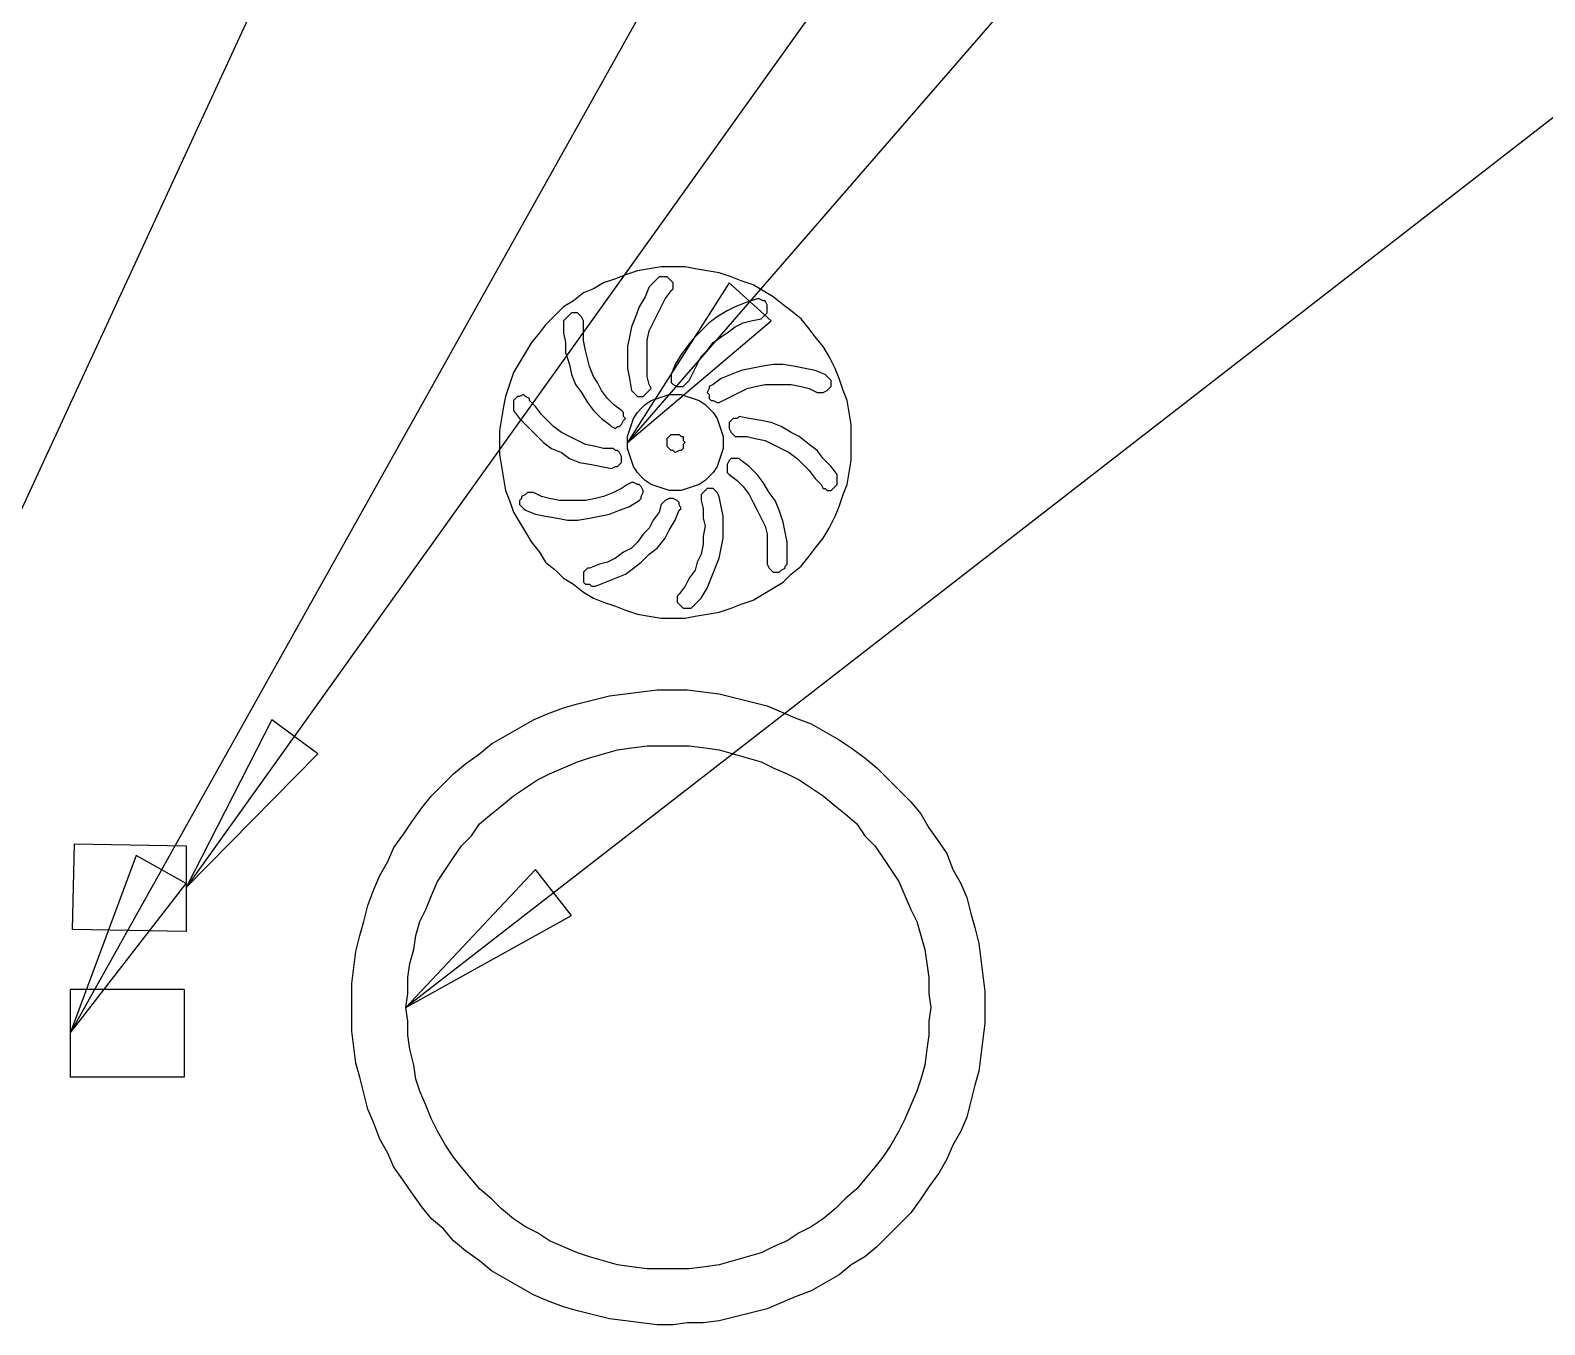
# Model space of a CAD drawing. Extents: x 9 to 432, y 44 to 411.
# Drawn here: x 119.86 to 141.26, y 115.71 to 134.01 of the extents above; entities that cross this region are included whole.
import ezdxf

# ---------------------------------------------------------------- set-up
doc = ezdxf.new("R2010")
doc.units = 0
doc.layers.get('0').update_dxf_attribs({"linetype": 'CONTINUOUS'})

msp = doc.modelspace()

# ---------------------------------------------------------------- linework, layer by layer
at = {"color": 7}
for p, q in [((207.376889, 183.979256), (125.165556, 120.197033)), ((176.219556, 183.443033), (128.298222, 128.183922)), ((165.918444, 183.217256), (122.061111, 121.890367)), ((145.429111, 182.850367), (116.021556, 119.209256)), ((155.730222, 182.991478), (120.424222, 119.830144)), ((128.439333, 130.611033), (128.27, 130.554589)), ((128.608667, 130.639256), (128.439333, 130.611033)), ((128.778, 130.667478), (128.608667, 130.639256)), ((128.947333, 130.667478), (128.778, 130.667478)), ((129.116667, 130.667478), (128.947333, 130.667478)), ((129.257778, 130.639256), (129.116667, 130.667478)), ((129.427111, 130.611033), (129.257778, 130.639256)), ((129.596444, 130.582811), (129.427111, 130.611033)), ((129.765778, 130.526367), (129.596444, 130.582811)), ((127.818444, 130.357033), (127.677333, 130.300589)), ((127.959556, 130.4417), (127.818444, 130.357033)), ((128.128889, 130.498144), (127.959556, 130.4417)), ((128.27, 130.554589), (128.128889, 130.498144)), ((129.737556, 130.4417), (128.298222, 128.183922)), ((128.608667, 130.385256), (128.552222, 130.244144)), ((128.721556, 130.498144), (128.608667, 130.385256)), ((128.749778, 130.526367), (128.721556, 130.498144)), ((128.778, 130.526367), (128.749778, 130.526367)), ((128.834444, 130.526367), (128.778, 130.526367)), ((128.862667, 130.526367), (128.834444, 130.526367)), ((128.890889, 130.498144), (128.862667, 130.526367)), ((128.919111, 130.469922), (128.890889, 130.498144)), ((128.947333, 130.4417), (128.919111, 130.469922)), ((128.919111, 130.328811), (128.947333, 130.357033)), ((128.947333, 130.385256), (128.947333, 130.4417)), ((128.947333, 130.357033), (128.947333, 130.385256)), ((130.330222, 129.905478), (129.737556, 130.4417)), ((130.330222, 129.905478), (129.737556, 130.4417)), ((129.906889, 130.469922), (129.765778, 130.526367)), ((130.076222, 130.413478), (129.906889, 130.469922)), ((130.217333, 130.328811), (130.076222, 130.413478)), ((127.536222, 130.1877), (127.395111, 130.103033)), ((127.677333, 130.300589), (127.536222, 130.1877)), ((128.552222, 130.244144), (128.467556, 130.103033)), ((128.778, 130.103033), (128.834444, 130.215922)), ((128.834444, 130.215922), (128.919111, 130.328811)), ((129.963333, 130.159478), (129.822222, 130.103033)), ((130.132667, 130.215922), (129.963333, 130.159478)), ((130.160889, 130.215922), (130.132667, 130.215922)), ((130.217333, 130.1877), (130.160889, 130.215922)), ((130.358444, 130.244144), (130.217333, 130.328811)), ((130.245556, 130.1877), (130.217333, 130.1877)), ((130.273778, 130.131256), (130.245556, 130.1877)), ((130.499556, 130.131256), (130.358444, 130.244144)), ((127.282222, 129.990144), (127.141111, 129.849033)), ((127.395111, 130.103033), (127.282222, 129.990144)), ((127.423333, 129.9337), (127.395111, 129.905478)), ((127.451556, 129.961922), (127.423333, 129.9337)), ((127.479778, 129.990144), (127.451556, 129.961922)), ((127.508, 130.018367), (127.479778, 129.990144)), ((127.564444, 130.018367), (127.508, 130.018367)), ((127.592667, 130.018367), (127.564444, 130.018367)), ((127.620889, 129.990144), (127.592667, 130.018367)), ((127.649111, 129.961922), (127.620889, 129.990144)), ((127.677333, 129.905478), (127.649111, 129.961922)), ((128.411111, 129.961922), (128.354667, 129.820811)), ((128.467556, 130.103033), (128.411111, 129.961922)), ((128.665111, 129.877256), (128.721556, 129.990144)), ((128.721556, 129.990144), (128.778, 130.103033)), ((129.568222, 129.961922), (129.455333, 129.877256)), ((129.709333, 130.046589), (129.568222, 129.961922)), ((129.822222, 130.103033), (129.709333, 130.046589)), ((130.048, 129.905478), (130.189111, 129.9337)), ((130.189111, 129.9337), (130.217333, 129.961922)), ((130.217333, 129.961922), (130.245556, 129.990144)), ((130.245556, 129.990144), (130.273778, 130.018367)), ((130.273778, 130.103033), (130.273778, 130.131256)), ((130.273778, 130.074811), (130.273778, 130.103033)), ((130.273778, 130.018367), (130.273778, 130.074811)), ((130.612444, 130.046589), (130.499556, 130.131256)), ((130.753556, 129.9337), (130.612444, 130.046589)), ((130.866444, 129.792589), (130.753556, 129.9337)), ((127.056444, 129.736144), (126.943556, 129.595033)), ((127.141111, 129.849033), (127.056444, 129.736144)), ((127.395111, 129.905478), (127.395111, 129.736144)), ((127.395111, 129.736144), (127.423333, 129.595033)), ((127.677333, 129.877256), (127.677333, 129.905478)), ((127.677333, 129.736144), (127.677333, 129.877256)), ((127.677333, 129.623256), (127.677333, 129.736144)), ((128.298222, 128.183922), (130.330222, 129.905478)), ((128.298222, 128.183922), (130.330222, 129.905478)), ((128.354667, 129.820811), (128.326444, 129.6797)), ((128.580444, 129.623256), (128.608667, 129.764367)), ((128.608667, 129.764367), (128.665111, 129.877256)), ((129.342444, 129.764367), (129.229556, 129.651478)), ((129.455333, 129.877256), (129.342444, 129.764367)), ((129.624667, 129.6797), (129.709333, 129.736144)), ((129.709333, 129.736144), (129.822222, 129.820811)), ((129.822222, 129.820811), (129.935111, 129.877256)), ((129.935111, 129.877256), (130.048, 129.905478)), ((130.951111, 129.6797), (130.866444, 129.792589)), ((126.943556, 129.595033), (126.858889, 129.453922)), ((127.423333, 129.595033), (127.423333, 129.453922)), ((127.705556, 129.482144), (127.677333, 129.623256)), ((128.326444, 129.6797), (128.298222, 129.538589)), ((128.298222, 129.538589), (128.298222, 129.369256)), ((128.580444, 129.510367), (128.580444, 129.623256)), ((128.580444, 129.369256), (128.580444, 129.510367)), ((129.144889, 129.538589), (129.060222, 129.4257)), ((129.229556, 129.651478), (129.144889, 129.538589)), ((129.427111, 129.482144), (129.511778, 129.595033)), ((129.511778, 129.595033), (129.624667, 129.6797)), ((131.064, 129.538589), (130.951111, 129.6797)), ((131.148667, 129.397478), (131.064, 129.538589)), ((126.774222, 129.312811), (126.689556, 129.1717)), ((126.858889, 129.453922), (126.774222, 129.312811)), ((127.423333, 129.453922), (127.479778, 129.284589)), ((127.479778, 129.284589), (127.508, 129.143478)), ((127.733778, 129.369256), (127.705556, 129.482144)), ((127.762, 129.256367), (127.733778, 129.369256)), ((128.298222, 129.369256), (128.298222, 129.228144)), ((128.580444, 129.256367), (128.580444, 129.369256)), ((128.975556, 129.284589), (128.919111, 129.143478)), ((129.060222, 129.4257), (128.975556, 129.284589)), ((129.229556, 129.1717), (129.286, 129.284589)), ((129.286, 129.284589), (129.342444, 129.397478)), ((129.342444, 129.397478), (129.427111, 129.482144)), ((130.358444, 129.284589), (130.189111, 129.256367)), ((130.499556, 129.284589), (130.358444, 129.284589)), ((130.668889, 129.256367), (130.499556, 129.284589)), ((131.233333, 129.228144), (131.148667, 129.397478)), ((126.689556, 129.1717), (126.633111, 129.002367)), ((127.508, 129.143478), (127.564444, 129.002367)), ((127.818444, 129.115256), (127.762, 129.256367)), ((127.874889, 129.030589), (127.818444, 129.115256)), ((128.298222, 129.228144), (128.326444, 129.087033)), ((128.326444, 129.087033), (128.354667, 128.9177)), ((128.580444, 129.115256), (128.580444, 129.256367)), ((128.608667, 129.002367), (128.580444, 129.115256)), ((128.919111, 129.143478), (128.919111, 129.115256)), ((128.919111, 129.115256), (128.919111, 129.058811)), ((129.173111, 129.058811), (129.229556, 129.1717)), ((129.624667, 129.087033), (129.511778, 129.002367)), ((129.765778, 129.143478), (129.624667, 129.087033)), ((129.906889, 129.199922), (129.765778, 129.143478)), ((130.048, 129.228144), (129.906889, 129.199922)), ((130.189111, 129.256367), (130.048, 129.228144)), ((130.81, 129.228144), (130.668889, 129.256367)), ((130.951111, 129.199922), (130.81, 129.228144)), ((131.092222, 129.143478), (130.951111, 129.199922)), ((131.120444, 129.115256), (131.092222, 129.143478)), ((131.148667, 129.087033), (131.120444, 129.115256)), ((131.176889, 129.058811), (131.148667, 129.087033)), ((131.289778, 129.087033), (131.233333, 129.228144)), ((131.346222, 128.9177), (131.289778, 129.087033)), ((126.633111, 129.002367), (126.576667, 128.833033)), ((126.830667, 128.861256), (126.774222, 128.833033)), ((126.858889, 128.833033), (126.830667, 128.861256)), ((127.564444, 129.002367), (127.649111, 128.889478)), ((127.649111, 128.889478), (127.733778, 128.748367)), ((127.931333, 128.9177), (127.874889, 129.030589)), ((128.016, 128.804811), (127.931333, 128.9177)), ((128.354667, 128.9177), (128.382889, 128.889478)), ((128.382889, 128.889478), (128.411111, 128.861256)), ((128.411111, 128.861256), (128.439333, 128.833033)), ((128.524, 128.833033), (128.552222, 128.861256)), ((128.552222, 128.861256), (128.580444, 128.889478)), ((128.580444, 128.889478), (128.608667, 128.9177)), ((128.636889, 128.945922), (128.608667, 129.002367)), ((128.608667, 128.9177), (128.636889, 128.945922)), ((128.806222, 128.833033), (128.890889, 128.861256)), ((128.890889, 128.861256), (128.975556, 128.861256)), ((128.919111, 129.058811), (128.919111, 129.030589)), ((128.919111, 129.030589), (128.947333, 129.002367)), ((128.947333, 129.002367), (129.003778, 128.974144)), ((128.975556, 128.861256), (129.060222, 128.861256)), ((129.003778, 128.974144), (129.032, 128.974144)), ((129.032, 128.974144), (129.088444, 128.974144)), ((129.060222, 128.861256), (129.144889, 128.833033)), ((129.088444, 128.974144), (129.116667, 129.002367)), ((129.116667, 129.002367), (129.144889, 129.030589)), ((129.144889, 129.030589), (129.173111, 129.058811)), ((129.455333, 128.945922), (129.427111, 128.889478)), ((129.427111, 128.889478), (129.455333, 128.861256)), ((129.511778, 129.002367), (129.455333, 128.974144)), ((129.455333, 128.974144), (129.455333, 128.945922)), ((129.455333, 128.861256), (129.455333, 128.804811)), ((129.765778, 128.833033), (129.878667, 128.889478)), ((129.878667, 128.889478), (129.991556, 128.945922)), ((129.991556, 128.945922), (130.104444, 128.974144)), ((130.104444, 128.974144), (130.245556, 129.002367)), ((130.245556, 129.002367), (130.358444, 129.002367)), ((130.358444, 129.002367), (130.499556, 129.002367)), ((130.499556, 129.002367), (130.612444, 129.002367)), ((130.612444, 129.002367), (130.753556, 128.974144)), ((130.753556, 128.974144), (130.866444, 128.945922)), ((130.866444, 128.945922), (130.979333, 128.889478)), ((130.979333, 128.889478), (131.035778, 128.889478)), ((131.035778, 128.889478), (131.064, 128.889478)), ((131.064, 128.889478), (131.120444, 128.9177)), ((131.120444, 128.9177), (131.148667, 128.945922)), ((131.148667, 128.945922), (131.176889, 128.974144)), ((131.176889, 129.002367), (131.176889, 129.058811)), ((131.176889, 128.974144), (131.176889, 129.002367)), ((131.402667, 128.776589), (131.346222, 128.9177)), ((126.548444, 128.691922), (126.520222, 128.522589)), ((126.576667, 128.833033), (126.548444, 128.691922)), ((126.717778, 128.804811), (126.689556, 128.776589)), ((126.689556, 128.776589), (126.689556, 128.720144)), ((126.689556, 128.720144), (126.689556, 128.691922)), ((126.689556, 128.691922), (126.689556, 128.635478)), ((126.746, 128.833033), (126.717778, 128.804811)), ((126.774222, 128.833033), (126.746, 128.833033)), ((126.915333, 128.804811), (126.858889, 128.833033)), ((126.915333, 128.776589), (126.915333, 128.804811)), ((127, 128.691922), (126.915333, 128.776589)), ((127.084667, 128.579033), (127, 128.691922)), ((127.733778, 128.748367), (127.818444, 128.635478)), ((128.100667, 128.720144), (128.016, 128.804811)), ((128.213556, 128.635478), (128.100667, 128.720144)), ((128.439333, 128.833033), (128.495778, 128.833033)), ((128.439333, 128.607256), (128.495778, 128.6637)), ((128.495778, 128.833033), (128.524, 128.833033)), ((128.495778, 128.6637), (128.552222, 128.720144)), ((128.552222, 128.720144), (128.636889, 128.776589)), ((128.636889, 128.776589), (128.721556, 128.804811)), ((128.721556, 128.804811), (128.806222, 128.833033)), ((129.144889, 128.833033), (129.229556, 128.804811)), ((129.229556, 128.804811), (129.314222, 128.776589)), ((129.314222, 128.776589), (129.398889, 128.720144)), ((129.398889, 128.720144), (129.455333, 128.6637)), ((129.455333, 128.804811), (129.483556, 128.776589)), ((129.455333, 128.6637), (129.511778, 128.607256)), ((129.483556, 128.776589), (129.511778, 128.776589)), ((129.511778, 128.776589), (129.568222, 128.748367)), ((129.568222, 128.748367), (129.596444, 128.748367)), ((129.596444, 128.748367), (129.652889, 128.776589)), ((129.652889, 128.776589), (129.765778, 128.833033)), ((131.430889, 128.607256), (131.402667, 128.776589)), ((126.520222, 128.522589), (126.492, 128.353256)), ((126.689556, 128.635478), (126.774222, 128.522589)), ((126.774222, 128.522589), (126.887111, 128.4097)), ((127.169333, 128.494367), (127.084667, 128.579033)), ((127.254, 128.4097), (127.169333, 128.494367)), ((127.818444, 128.635478), (127.931333, 128.522589)), ((127.931333, 128.522589), (128.044222, 128.437922)), ((128.044222, 128.437922), (128.072444, 128.4097)), ((128.185333, 128.4097), (128.213556, 128.437922)), ((128.241778, 128.607256), (128.213556, 128.635478)), ((128.213556, 128.437922), (128.241778, 128.494367)), ((128.241778, 128.550811), (128.241778, 128.607256)), ((128.27, 128.522589), (128.241778, 128.550811)), ((128.241778, 128.494367), (128.27, 128.522589)), ((128.326444, 128.353256), (128.354667, 128.437922)), ((128.354667, 128.437922), (128.382889, 128.522589)), ((128.382889, 128.522589), (128.439333, 128.607256)), ((129.511778, 128.607256), (129.568222, 128.522589)), ((129.568222, 128.522589), (129.596444, 128.437922)), ((129.596444, 128.437922), (129.624667, 128.353256)), ((129.765778, 128.494367), (129.737556, 128.466144)), ((129.737556, 128.466144), (129.737556, 128.4097)), ((129.794, 128.522589), (129.765778, 128.494367)), ((129.850444, 128.522589), (129.794, 128.522589)), ((129.878667, 128.550811), (129.850444, 128.522589)), ((130.019778, 128.522589), (129.878667, 128.550811)), ((130.189111, 128.494367), (130.019778, 128.522589)), ((130.330222, 128.466144), (130.189111, 128.494367)), ((130.471333, 128.4097), (130.330222, 128.466144)), ((131.459111, 128.437922), (131.430889, 128.607256)), ((131.459111, 128.268589), (131.459111, 128.437922)), ((126.492, 128.353256), (126.492, 128.183922)), ((126.887111, 128.4097), (127, 128.296811)), ((127, 128.296811), (127.112889, 128.183922)), ((127.366889, 128.325033), (127.254, 128.4097)), ((127.479778, 128.268589), (127.366889, 128.325033)), ((127.592667, 128.212144), (127.479778, 128.268589)), ((127.705556, 128.1557), (127.592667, 128.212144)), ((128.072444, 128.4097), (128.128889, 128.381478)), ((128.128889, 128.381478), (128.157111, 128.4097)), ((128.157111, 128.4097), (128.185333, 128.4097)), ((128.298222, 128.268589), (128.326444, 128.353256)), ((128.298222, 128.183922), (128.298222, 128.268589)), ((128.862667, 128.240367), (128.890889, 128.268589)), ((128.862667, 128.212144), (128.862667, 128.240367)), ((128.862667, 128.1557), (128.862667, 128.212144)), ((128.890889, 128.268589), (128.919111, 128.296811)), ((128.919111, 128.296811), (128.947333, 128.296811)), ((128.947333, 128.296811), (128.975556, 128.296811)), ((128.975556, 128.296811), (129.032, 128.296811)), ((129.032, 128.296811), (129.060222, 128.268589)), ((129.060222, 128.268589), (129.088444, 128.268589)), ((129.088444, 128.268589), (129.088444, 128.212144)), ((129.088444, 128.212144), (129.116667, 128.183922)), ((129.624667, 128.353256), (129.652889, 128.268589)), ((129.652889, 128.268589), (129.652889, 128.183922)), ((129.737556, 128.4097), (129.737556, 128.381478)), ((129.737556, 128.381478), (129.765778, 128.325033)), ((129.765778, 128.325033), (129.794, 128.296811)), ((129.794, 128.296811), (129.822222, 128.268589)), ((129.822222, 128.268589), (129.878667, 128.268589)), ((129.878667, 128.268589), (129.991556, 128.268589)), ((129.991556, 128.268589), (130.104444, 128.240367)), ((130.104444, 128.240367), (130.245556, 128.212144)), ((130.245556, 128.212144), (130.358444, 128.1557)), ((130.612444, 128.325033), (130.471333, 128.4097)), ((130.725333, 128.268589), (130.612444, 128.325033)), ((130.866444, 128.1557), (130.725333, 128.268589)), ((131.459111, 128.099256), (131.459111, 128.268589)), ((126.492, 128.183922), (126.492, 128.014589)), ((126.492, 128.014589), (126.520222, 127.845256)), ((127.112889, 128.183922), (127.225778, 128.099256)), ((127.225778, 128.099256), (127.366889, 128.042811)), ((127.366889, 128.042811), (127.479778, 127.958144)), ((127.846667, 128.127478), (127.705556, 128.1557)), ((127.959556, 128.099256), (127.846667, 128.127478)), ((128.100667, 128.099256), (127.959556, 128.099256)), ((128.128889, 128.071033), (128.100667, 128.099256)), ((128.157111, 128.071033), (128.128889, 128.071033)), ((128.185333, 128.042811), (128.157111, 128.071033)), ((128.213556, 127.986367), (128.185333, 128.042811)), ((128.298222, 128.099256), (128.298222, 128.183922)), ((128.326444, 128.014589), (128.298222, 128.099256)), ((128.354667, 127.929922), (128.326444, 128.014589)), ((128.862667, 128.127478), (128.862667, 128.1557)), ((128.890889, 128.099256), (128.862667, 128.127478)), ((128.919111, 128.071033), (128.890889, 128.099256)), ((128.947333, 128.071033), (128.919111, 128.071033)), ((128.975556, 128.042811), (128.947333, 128.071033)), ((129.032, 128.071033), (128.975556, 128.042811)), ((129.060222, 128.071033), (129.032, 128.071033)), ((129.088444, 128.099256), (129.060222, 128.071033)), ((129.116667, 128.183922), (129.088444, 128.1557)), ((129.088444, 128.1557), (129.088444, 128.099256)), ((129.624667, 128.014589), (129.596444, 127.929922)), ((129.652889, 128.099256), (129.624667, 128.014589)), ((129.652889, 128.183922), (129.652889, 128.099256)), ((130.358444, 128.1557), (130.471333, 128.099256)), ((130.471333, 128.099256), (130.584222, 128.042811)), ((130.584222, 128.042811), (130.697111, 127.958144)), ((130.979333, 128.071033), (130.866444, 128.1557)), ((131.064, 127.958144), (130.979333, 128.071033)), ((131.459111, 127.929922), (131.459111, 128.099256)), ((126.520222, 127.845256), (126.548444, 127.675922)), ((127.479778, 127.958144), (127.620889, 127.9017)), ((127.620889, 127.9017), (127.790222, 127.873478)), ((127.790222, 127.873478), (127.931333, 127.845256)), ((127.931333, 127.845256), (128.072444, 127.817033)), ((128.072444, 127.817033), (128.128889, 127.845256)), ((128.128889, 127.845256), (128.157111, 127.845256)), ((128.157111, 127.845256), (128.185333, 127.873478)), ((128.185333, 127.873478), (128.213556, 127.9017)), ((128.213556, 127.958144), (128.213556, 127.986367)), ((128.213556, 127.9017), (128.213556, 127.958144)), ((128.382889, 127.845256), (128.354667, 127.929922)), ((128.439333, 127.760589), (128.382889, 127.845256)), ((129.568222, 127.845256), (129.511778, 127.760589)), ((129.596444, 127.929922), (129.568222, 127.845256)), ((129.737556, 127.929922), (129.709333, 127.873478)), ((129.709333, 127.873478), (129.709333, 127.845256)), ((129.709333, 127.845256), (129.709333, 127.788811)), ((129.709333, 127.788811), (129.709333, 127.760589)), ((129.765778, 127.958144), (129.737556, 127.929922)), ((129.794, 127.958144), (129.765778, 127.958144)), ((129.850444, 127.958144), (129.794, 127.958144)), ((129.878667, 127.958144), (129.850444, 127.958144)), ((129.906889, 127.929922), (129.878667, 127.958144)), ((130.019778, 127.845256), (129.906889, 127.929922)), ((130.132667, 127.732367), (130.019778, 127.845256)), ((130.697111, 127.958144), (130.781778, 127.873478)), ((130.781778, 127.873478), (130.866444, 127.788811)), ((130.866444, 127.788811), (130.951111, 127.675922)), ((131.176889, 127.845256), (131.064, 127.958144)), ((131.261556, 127.732367), (131.176889, 127.845256)), ((131.430889, 127.760589), (131.459111, 127.929922)), ((126.548444, 127.675922), (126.576667, 127.506589)), ((128.298222, 127.591256), (128.213556, 127.534811)), ((128.354667, 127.619478), (128.298222, 127.591256)), ((128.382889, 127.619478), (128.354667, 127.619478)), ((128.439333, 127.591256), (128.382889, 127.619478)), ((128.495778, 127.704144), (128.439333, 127.760589)), ((128.467556, 127.591256), (128.439333, 127.591256)), ((128.495778, 127.563033), (128.467556, 127.591256)), ((128.552222, 127.6477), (128.495778, 127.704144)), ((128.636889, 127.591256), (128.552222, 127.6477)), ((128.721556, 127.563033), (128.636889, 127.591256)), ((129.314222, 127.591256), (129.229556, 127.563033)), ((129.398889, 127.6477), (129.314222, 127.591256)), ((129.455333, 127.704144), (129.398889, 127.6477)), ((129.511778, 127.760589), (129.455333, 127.704144)), ((129.709333, 127.760589), (129.737556, 127.732367)), ((129.737556, 127.732367), (129.850444, 127.6477)), ((129.850444, 127.6477), (129.935111, 127.563033)), ((130.217333, 127.619478), (130.132667, 127.732367)), ((130.302, 127.478367), (130.217333, 127.619478)), ((130.951111, 127.675922), (131.035778, 127.591256)), ((131.035778, 127.591256), (131.064, 127.534811)), ((131.233333, 127.563033), (131.261556, 127.591256)), ((131.261556, 127.675922), (131.261556, 127.732367)), ((131.261556, 127.6477), (131.261556, 127.675922)), ((131.261556, 127.591256), (131.261556, 127.6477)), ((131.346222, 127.450144), (131.402667, 127.591256)), ((131.402667, 127.591256), (131.430889, 127.760589)), ((126.576667, 127.506589), (126.633111, 127.365478)), ((126.633111, 127.365478), (126.689556, 127.196144)), ((126.802444, 127.3937), (126.774222, 127.365478)), ((126.774222, 127.365478), (126.774222, 127.309033)), ((126.858889, 127.450144), (126.802444, 127.421922)), ((126.802444, 127.421922), (126.802444, 127.3937)), ((126.887111, 127.478367), (126.858889, 127.450144)), ((126.915333, 127.478367), (126.887111, 127.478367)), ((126.971778, 127.478367), (126.915333, 127.478367)), ((127.084667, 127.421922), (126.971778, 127.478367)), ((127.197556, 127.3937), (127.084667, 127.421922)), ((127.338667, 127.365478), (127.197556, 127.3937)), ((127.451556, 127.365478), (127.338667, 127.365478)), ((127.592667, 127.365478), (127.451556, 127.365478)), ((127.705556, 127.365478), (127.592667, 127.365478)), ((127.846667, 127.3937), (127.705556, 127.365478)), ((127.959556, 127.421922), (127.846667, 127.3937)), ((128.100667, 127.478367), (127.959556, 127.421922)), ((128.213556, 127.534811), (128.100667, 127.478367)), ((128.326444, 127.280811), (128.467556, 127.365478)), ((128.467556, 127.365478), (128.495778, 127.3937)), ((128.524, 127.506589), (128.495778, 127.563033)), ((128.495778, 127.421922), (128.524, 127.478367)), ((128.495778, 127.3937), (128.495778, 127.421922)), ((128.524, 127.478367), (128.524, 127.506589)), ((128.806222, 127.534811), (128.721556, 127.563033)), ((128.890889, 127.506589), (128.806222, 127.534811)), ((128.834444, 127.365478), (128.806222, 127.337256)), ((128.890889, 127.3937), (128.834444, 127.365478)), ((128.975556, 127.506589), (128.890889, 127.506589)), ((128.919111, 127.3937), (128.890889, 127.3937)), ((128.947333, 127.3937), (128.919111, 127.3937)), ((129.003778, 127.365478), (128.947333, 127.3937)), ((129.060222, 127.506589), (128.975556, 127.506589)), ((129.032, 127.337256), (129.003778, 127.365478)), ((129.144889, 127.534811), (129.060222, 127.506589)), ((129.229556, 127.563033), (129.144889, 127.534811)), ((129.370667, 127.478367), (129.342444, 127.450144)), ((129.342444, 127.450144), (129.342444, 127.3937)), ((129.342444, 127.3937), (129.342444, 127.365478)), ((129.342444, 127.365478), (129.370667, 127.252589)), ((129.398889, 127.506589), (129.370667, 127.478367)), ((129.427111, 127.534811), (129.398889, 127.506589)), ((129.483556, 127.534811), (129.427111, 127.534811)), ((129.511778, 127.534811), (129.483556, 127.534811)), ((129.54, 127.506589), (129.511778, 127.534811)), ((129.568222, 127.478367), (129.54, 127.506589)), ((129.596444, 127.421922), (129.568222, 127.478367)), ((129.624667, 127.280811), (129.596444, 127.421922)), ((129.935111, 127.563033), (130.019778, 127.450144)), ((130.019778, 127.450144), (130.076222, 127.337256)), ((130.386667, 127.365478), (130.302, 127.478367)), ((130.443111, 127.224367), (130.386667, 127.365478)), ((131.064, 127.534811), (131.092222, 127.534811)), ((131.092222, 127.534811), (131.120444, 127.506589)), ((131.120444, 127.506589), (131.176889, 127.506589)), ((131.176889, 127.506589), (131.205111, 127.534811)), ((131.205111, 127.534811), (131.233333, 127.563033)), ((131.289778, 127.280811), (131.346222, 127.450144)), ((126.689556, 127.196144), (126.774222, 127.055033)), ((126.774222, 127.309033), (126.802444, 127.280811)), ((126.802444, 127.280811), (126.830667, 127.252589)), ((126.830667, 127.252589), (126.858889, 127.224367)), ((126.858889, 127.224367), (127, 127.167922)), ((127, 127.167922), (127.141111, 127.1397)), ((127.141111, 127.1397), (127.310444, 127.111478)), ((127.762, 127.111478), (127.903111, 127.1397)), ((127.903111, 127.1397), (128.044222, 127.167922)), ((128.044222, 127.167922), (128.185333, 127.224367)), ((128.185333, 127.224367), (128.326444, 127.280811)), ((128.749778, 127.196144), (128.665111, 127.083256)), ((128.778, 127.309033), (128.749778, 127.196144)), ((128.806222, 127.337256), (128.778, 127.309033)), ((128.975556, 127.083256), (129.032, 127.224367)), ((129.032, 127.309033), (129.032, 127.337256)), ((129.060222, 127.252589), (129.032, 127.309033)), ((129.032, 127.224367), (129.060222, 127.252589)), ((129.370667, 127.252589), (129.370667, 127.111478)), ((129.652889, 127.1397), (129.624667, 127.280811)), ((129.652889, 126.998589), (129.652889, 127.1397)), ((130.076222, 127.337256), (130.132667, 127.224367)), ((130.132667, 127.224367), (130.189111, 127.111478)), ((130.499556, 127.055033), (130.443111, 127.224367)), ((131.148667, 126.970367), (131.233333, 127.1397)), ((131.233333, 127.1397), (131.289778, 127.280811)), ((126.774222, 127.055033), (126.858889, 126.913922)), ((127.310444, 127.111478), (127.451556, 127.083256)), ((127.451556, 127.083256), (127.592667, 127.083256)), ((127.592667, 127.083256), (127.762, 127.111478)), ((128.608667, 126.970367), (128.524, 126.8857)), ((128.665111, 127.083256), (128.608667, 126.970367)), ((128.834444, 126.829256), (128.890889, 126.942144)), ((128.890889, 126.942144), (128.975556, 127.083256)), ((129.370667, 127.111478), (129.398889, 126.998589)), ((129.398889, 126.998589), (129.370667, 126.857478)), ((129.652889, 126.829256), (129.652889, 126.998589)), ((130.189111, 127.111478), (130.245556, 126.998589)), ((130.245556, 126.998589), (130.273778, 126.8857)), ((130.527778, 126.913922), (130.499556, 127.055033)), ((131.064, 126.829256), (131.148667, 126.970367)), ((126.858889, 126.913922), (126.943556, 126.772811)), ((126.943556, 126.772811), (127.056444, 126.6317)), ((128.439333, 126.772811), (128.354667, 126.688144)), ((128.524, 126.8857), (128.439333, 126.772811)), ((128.721556, 126.688144), (128.834444, 126.829256)), ((129.370667, 126.744589), (129.342444, 126.603478)), ((129.370667, 126.857478), (129.370667, 126.744589)), ((129.624667, 126.688144), (129.652889, 126.829256)), ((130.273778, 126.8857), (130.273778, 126.744589)), ((130.273778, 126.744589), (130.273778, 126.6317)), ((130.556, 126.772811), (130.527778, 126.913922)), ((130.556, 126.6317), (130.556, 126.772811)), ((130.951111, 126.688144), (131.064, 126.829256)), ((127.056444, 126.6317), (127.141111, 126.490589)), ((128.128889, 126.547033), (128.016, 126.490589)), ((128.241778, 126.6317), (128.128889, 126.547033)), ((128.354667, 126.688144), (128.241778, 126.6317)), ((128.495778, 126.490589), (128.608667, 126.603478)), ((128.608667, 126.603478), (128.721556, 126.688144)), ((129.342444, 126.603478), (129.286, 126.490589)), ((129.54, 126.405922), (129.596444, 126.547033)), ((129.596444, 126.547033), (129.624667, 126.688144)), ((130.273778, 126.6317), (130.273778, 126.490589)), ((130.556, 126.462367), (130.556, 126.6317)), ((130.753556, 126.434144), (130.866444, 126.575256)), ((130.866444, 126.575256), (130.951111, 126.688144)), ((127.141111, 126.490589), (127.282222, 126.3777)), ((127.282222, 126.3777), (127.395111, 126.264811)), ((127.705556, 126.3777), (127.677333, 126.349478)), ((127.677333, 126.349478), (127.677333, 126.293033)), ((127.677333, 126.293033), (127.677333, 126.264811)), ((127.733778, 126.405922), (127.705556, 126.3777)), ((127.762, 126.405922), (127.733778, 126.405922)), ((127.903111, 126.462367), (127.762, 126.405922)), ((128.016, 126.490589), (127.903111, 126.462367)), ((128.128889, 126.264811), (128.27, 126.321256)), ((128.27, 126.321256), (128.382889, 126.405922)), ((128.382889, 126.405922), (128.495778, 126.490589)), ((129.257778, 126.3777), (129.173111, 126.264811)), ((129.286, 126.490589), (129.257778, 126.3777)), ((129.483556, 126.264811), (129.54, 126.405922)), ((130.273778, 126.490589), (130.273778, 126.462367)), ((130.273778, 126.462367), (130.302, 126.405922)), ((130.302, 126.405922), (130.330222, 126.3777)), ((130.330222, 126.3777), (130.358444, 126.349478)), ((130.358444, 126.349478), (130.414889, 126.349478)), ((130.414889, 126.349478), (130.443111, 126.349478)), ((130.443111, 126.349478), (130.471333, 126.3777)), ((130.471333, 126.3777), (130.527778, 126.405922)), ((130.499556, 126.208367), (130.612444, 126.321256)), ((130.527778, 126.434144), (130.556, 126.462367)), ((130.527778, 126.405922), (130.527778, 126.434144)), ((130.612444, 126.321256), (130.753556, 126.434144)), ((127.395111, 126.264811), (127.536222, 126.180144)), ((127.536222, 126.180144), (127.677333, 126.067256)), ((127.677333, 126.264811), (127.677333, 126.208367)), ((127.677333, 126.208367), (127.705556, 126.180144)), ((127.705556, 126.180144), (127.762, 126.180144)), ((127.762, 126.180144), (127.790222, 126.151922)), ((127.790222, 126.151922), (127.846667, 126.151922)), ((127.846667, 126.151922), (127.987778, 126.208367)), ((127.987778, 126.208367), (128.128889, 126.264811)), ((129.116667, 126.151922), (129.032, 126.039033)), ((129.173111, 126.264811), (129.116667, 126.151922)), ((129.342444, 125.982589), (129.427111, 126.1237)), ((129.427111, 126.1237), (129.483556, 126.264811)), ((130.217333, 126.039033), (130.358444, 126.1237)), ((130.358444, 126.1237), (130.499556, 126.208367)), ((127.677333, 126.067256), (127.818444, 125.982589)), ((127.818444, 125.982589), (127.959556, 125.926144)), ((127.959556, 125.926144), (128.128889, 125.8697)), ((128.128889, 125.8697), (128.27, 125.813256)), ((129.032, 126.039033), (129.003778, 126.010811)), ((129.003778, 126.010811), (129.003778, 125.982589)), ((129.003778, 125.982589), (129.003778, 125.926144)), ((129.003778, 125.926144), (129.032, 125.897922)), ((129.032, 125.897922), (129.060222, 125.8697)), ((129.060222, 125.8697), (129.088444, 125.841478)), ((129.201333, 125.841478), (129.229556, 125.8697)), ((129.229556, 125.8697), (129.342444, 125.982589)), ((129.765778, 125.841478), (129.906889, 125.897922)), ((129.906889, 125.897922), (130.076222, 125.954367)), ((130.076222, 125.954367), (130.217333, 126.039033)), ((128.27, 125.813256), (128.439333, 125.756811)), ((128.439333, 125.756811), (128.608667, 125.728589)), ((128.608667, 125.728589), (128.778, 125.700367)), ((128.778, 125.700367), (128.947333, 125.700367)), ((128.947333, 125.700367), (129.116667, 125.700367)), ((129.088444, 125.841478), (129.116667, 125.841478)), ((129.116667, 125.841478), (129.173111, 125.841478)), ((129.116667, 125.700367), (129.257778, 125.728589)), ((129.173111, 125.841478), (129.201333, 125.841478)), ((129.257778, 125.728589), (129.427111, 125.756811)), ((129.427111, 125.756811), (129.596444, 125.785033)), ((129.596444, 125.785033), (129.765778, 125.841478)), ((127.818444, 124.543256), (128.044222, 124.5997)), ((128.044222, 124.5997), (128.27, 124.627922)), ((128.27, 124.627922), (128.495778, 124.656144)), ((128.495778, 124.656144), (128.721556, 124.684367)), ((128.721556, 124.684367), (128.947333, 124.684367)), ((128.947333, 124.684367), (129.144889, 124.684367)), ((129.144889, 124.684367), (129.370667, 124.656144)), ((129.370667, 124.656144), (129.596444, 124.627922)), ((129.596444, 124.627922), (129.822222, 124.571478)), ((129.822222, 124.571478), (130.048, 124.515033)), ((127.169333, 124.3457), (127.395111, 124.430367)), ((127.395111, 124.430367), (127.592667, 124.486811)), ((127.592667, 124.486811), (127.818444, 124.543256)), ((130.048, 124.515033), (130.273778, 124.458589)), ((130.273778, 124.458589), (130.471333, 124.373922)), ((130.471333, 124.373922), (130.668889, 124.289256)), ((123.274667, 124.261033), (122.061111, 121.890367)), ((123.923778, 123.781256), (123.274667, 124.261033)), ((123.923778, 123.781256), (123.274667, 124.261033)), ((126.576667, 124.035256), (126.774222, 124.148144)), ((126.774222, 124.148144), (126.971778, 124.261033)), ((126.971778, 124.261033), (127.169333, 124.3457)), ((130.668889, 124.289256), (130.894667, 124.204589)), ((130.894667, 124.204589), (131.092222, 124.0917)), ((126.379111, 123.922367), (126.576667, 124.035256)), ((131.092222, 124.0917), (131.289778, 123.978811)), ((131.289778, 123.978811), (131.459111, 123.865922)), ((122.061111, 121.890367), (123.923778, 123.781256)), ((122.061111, 121.890367), (123.923778, 123.781256)), ((126.012222, 123.640144), (126.209778, 123.781256)), ((126.209778, 123.781256), (126.379111, 123.922367)), ((127.592667, 123.668367), (127.762, 123.724811)), ((127.762, 123.724811), (127.959556, 123.781256)), ((127.959556, 123.781256), (128.157111, 123.8377)), ((128.157111, 123.8377), (128.354667, 123.865922)), ((128.354667, 123.865922), (128.580444, 123.894144)), ((128.580444, 123.894144), (128.778, 123.894144)), ((128.778, 123.894144), (128.975556, 123.894144)), ((128.975556, 123.894144), (129.173111, 123.894144)), ((129.173111, 123.894144), (129.398889, 123.865922)), ((129.398889, 123.865922), (129.596444, 123.8377)), ((129.596444, 123.8377), (129.794, 123.781256)), ((129.794, 123.781256), (129.991556, 123.724811)), ((129.991556, 123.724811), (130.189111, 123.668367)), ((131.459111, 123.865922), (131.656667, 123.724811)), ((131.656667, 123.724811), (131.826, 123.5837)), ((125.842889, 123.499033), (126.012222, 123.640144)), ((127.197556, 123.499033), (127.395111, 123.5837)), ((127.395111, 123.5837), (127.592667, 123.668367)), ((130.189111, 123.668367), (130.358444, 123.5837)), ((130.358444, 123.5837), (130.556, 123.499033)), ((131.826, 123.5837), (131.995333, 123.414367)), ((125.532444, 123.188589), (125.701778, 123.357922)), ((125.701778, 123.357922), (125.842889, 123.499033)), ((126.689556, 123.188589), (126.858889, 123.301478)), ((126.858889, 123.301478), (127.028222, 123.414367)), ((127.028222, 123.414367), (127.197556, 123.499033)), ((130.556, 123.499033), (130.725333, 123.414367)), ((130.725333, 123.414367), (130.894667, 123.301478)), ((130.894667, 123.301478), (131.064, 123.188589)), ((131.995333, 123.414367), (132.136444, 123.273256)), ((125.391333, 123.019256), (125.532444, 123.188589)), ((126.520222, 123.047478), (126.689556, 123.188589)), ((131.064, 123.188589), (131.233333, 123.047478)), ((132.136444, 123.273256), (132.305778, 123.103922)), ((132.305778, 123.103922), (132.446889, 122.934589)), ((125.250222, 122.8217), (125.391333, 123.019256)), ((126.209778, 122.793478), (126.379111, 122.934589)), ((126.379111, 122.934589), (126.520222, 123.047478)), ((131.233333, 123.047478), (131.374444, 122.934589)), ((131.374444, 122.934589), (131.543778, 122.793478)), ((132.446889, 122.934589), (132.559778, 122.737033)), ((124.996222, 122.454811), (125.137333, 122.652367)), ((125.137333, 122.652367), (125.250222, 122.8217)), ((126.096889, 122.624144), (126.209778, 122.793478)), ((131.543778, 122.793478), (131.656667, 122.624144)), ((132.559778, 122.737033), (132.700889, 122.539478)), ((120.480667, 122.511256), (120.452444, 121.2977)), ((120.480667, 122.511256), (122.061111, 122.483033)), ((122.061111, 122.483033), (122.061111, 121.269478)), ((124.911556, 122.257256), (124.996222, 122.454811)), ((125.842889, 122.3137), (125.955778, 122.483033)), ((125.955778, 122.483033), (126.096889, 122.624144)), ((131.656667, 122.624144), (131.797778, 122.483033)), ((131.797778, 122.483033), (131.910667, 122.3137)), ((132.700889, 122.539478), (132.813778, 122.370144)), ((121.355556, 122.341922), (120.424222, 119.830144)), ((122.061111, 121.946811), (121.355556, 122.341922)), ((122.061111, 121.946811), (121.355556, 122.341922)), ((124.798667, 122.0597), (124.911556, 122.257256)), ((125.73, 122.144367), (125.842889, 122.3137)), ((131.910667, 122.3137), (132.023556, 122.144367)), ((132.813778, 122.370144), (132.898444, 122.144367)), ((124.714, 121.862144), (124.798667, 122.0597)), ((127, 122.144367), (125.165556, 120.197033)), ((125.617111, 121.975033), (125.73, 122.144367)), ((127.508, 121.495256), (127, 122.144367)), ((127.508, 121.495256), (127, 122.144367)), ((132.023556, 122.144367), (132.136444, 121.975033)), ((132.898444, 122.144367), (133.011333, 121.946811)), ((120.424222, 119.830144), (122.061111, 121.946811)), ((120.424222, 119.830144), (122.061111, 121.946811)), ((124.629333, 121.636367), (124.714, 121.862144)), ((125.532444, 121.777478), (125.617111, 121.975033)), ((132.136444, 121.975033), (132.221111, 121.777478)), ((133.011333, 121.946811), (133.096, 121.749256)), ((124.572889, 121.410589), (124.629333, 121.636367)), ((125.363111, 121.410589), (125.447778, 121.579922)), ((125.447778, 121.579922), (125.532444, 121.777478)), ((132.221111, 121.777478), (132.305778, 121.579922)), ((132.305778, 121.579922), (132.390444, 121.410589)), ((133.096, 121.749256), (133.152444, 121.523478)), ((124.516444, 121.213033), (124.572889, 121.410589)), ((125.165556, 120.197033), (127.508, 121.495256)), ((125.165556, 120.197033), (127.508, 121.495256)), ((125.306667, 121.213033), (125.363111, 121.410589)), ((132.390444, 121.410589), (132.446889, 121.213033)), ((133.152444, 121.523478), (133.208889, 121.325922)), ((122.061111, 121.269478), (120.452444, 121.2977)), ((124.46, 120.987256), (124.516444, 121.213033)), ((125.278444, 121.015478), (125.306667, 121.213033)), ((132.446889, 121.213033), (132.503333, 121.015478)), ((133.208889, 121.325922), (133.265333, 121.100144)), ((124.431778, 120.761478), (124.46, 120.987256)), ((125.222, 120.817922), (125.278444, 121.015478)), ((132.503333, 121.015478), (132.531556, 120.817922)), ((133.265333, 121.100144), (133.293556, 120.874367)), ((124.403556, 120.5357), (124.431778, 120.761478)), ((125.193778, 120.620367), (125.222, 120.817922)), ((132.531556, 120.817922), (132.559778, 120.620367)), ((133.293556, 120.874367), (133.321778, 120.648589)), ((124.403556, 120.309922), (124.403556, 120.5357)), ((125.193778, 120.394589), (125.193778, 120.620367)), ((132.559778, 120.620367), (132.559778, 120.394589)), ((133.321778, 120.648589), (133.35, 120.422811)), ((120.424222, 120.451033), (120.424222, 119.209256)), ((122.032889, 120.451033), (120.424222, 120.451033)), ((122.032889, 120.451033), (122.032889, 119.209256)), ((124.403556, 120.084144), (124.403556, 120.309922)), ((125.165556, 120.197033), (125.193778, 120.394589)), ((132.559778, 120.394589), (132.588, 120.197033)), ((133.35, 120.422811), (133.35, 120.197033)), ((124.403556, 119.858367), (124.403556, 120.084144)), ((125.193778, 119.999478), (125.165556, 120.197033)), ((132.588, 120.197033), (132.559778, 119.999478)), ((133.35, 120.197033), (133.35, 119.971256)), ((125.193778, 119.801922), (125.193778, 119.999478)), ((132.559778, 119.999478), (132.559778, 119.801922)), ((133.35, 119.971256), (133.321778, 119.745478)), ((124.431778, 119.632589), (124.403556, 119.858367)), ((125.222, 119.604367), (125.193778, 119.801922)), ((132.559778, 119.801922), (132.531556, 119.604367)), ((133.321778, 119.745478), (133.293556, 119.5197)), ((124.46, 119.406811), (124.431778, 119.632589)), ((125.278444, 119.378589), (125.222, 119.604367)), ((132.531556, 119.604367), (132.503333, 119.378589)), ((133.293556, 119.5197), (133.265333, 119.293922)), ((124.516444, 119.209256), (124.46, 119.406811)), ((125.306667, 119.181033), (125.278444, 119.378589)), ((132.503333, 119.378589), (132.446889, 119.181033)), ((133.265333, 119.293922), (133.208889, 119.096367)), ((122.032889, 119.209256), (120.424222, 119.209256)), ((124.572889, 118.983478), (124.516444, 119.209256)), ((125.363111, 119.0117), (125.306667, 119.181033)), ((125.447778, 118.814144), (125.363111, 119.0117)), ((132.390444, 119.0117), (132.305778, 118.814144)), ((132.446889, 119.181033), (132.390444, 119.0117)), ((133.208889, 119.096367), (133.152444, 118.870589)), ((124.629333, 118.7577), (124.572889, 118.983478)), ((125.532444, 118.616589), (125.447778, 118.814144)), ((132.305778, 118.814144), (132.221111, 118.616589)), ((133.152444, 118.870589), (133.096, 118.644811)), ((124.714, 118.560144), (124.629333, 118.7577)), ((125.617111, 118.447256), (125.532444, 118.616589)), ((132.221111, 118.616589), (132.136444, 118.447256)), ((133.096, 118.644811), (133.011333, 118.447256)), ((124.798667, 118.334367), (124.714, 118.560144)), ((125.73, 118.2497), (125.617111, 118.447256)), ((132.136444, 118.447256), (132.023556, 118.2497)), ((133.011333, 118.447256), (132.898444, 118.2497)), ((124.911556, 118.136811), (124.798667, 118.334367)), ((125.842889, 118.080367), (125.73, 118.2497)), ((132.023556, 118.2497), (131.910667, 118.080367)), ((132.898444, 118.2497), (132.813778, 118.052144)), ((124.996222, 117.939256), (124.911556, 118.136811)), ((125.137333, 117.7417), (124.996222, 117.939256)), ((125.955778, 117.939256), (125.842889, 118.080367)), ((126.096889, 117.769922), (125.955778, 117.939256)), ((131.797778, 117.939256), (131.656667, 117.769922)), ((131.910667, 118.080367), (131.797778, 117.939256)), ((132.813778, 118.052144), (132.700889, 117.854589)), ((125.250222, 117.572367), (125.137333, 117.7417)), ((126.209778, 117.628811), (126.096889, 117.769922)), ((131.656667, 117.769922), (131.543778, 117.628811)), ((132.700889, 117.854589), (132.559778, 117.657033)), ((125.391333, 117.374811), (125.250222, 117.572367)), ((126.379111, 117.4877), (126.209778, 117.628811)), ((131.543778, 117.628811), (131.374444, 117.4877)), ((132.559778, 117.657033), (132.446889, 117.4877)), ((125.532444, 117.205478), (125.391333, 117.374811)), ((126.520222, 117.346589), (126.379111, 117.4877)), ((126.689556, 117.205478), (126.520222, 117.346589)), ((131.233333, 117.346589), (131.064, 117.205478)), ((131.374444, 117.4877), (131.233333, 117.346589)), ((132.446889, 117.4877), (132.305778, 117.290144)), ((125.701778, 117.064367), (125.532444, 117.205478)), ((126.858889, 117.092589), (126.689556, 117.205478)), ((127.028222, 117.007922), (126.858889, 117.092589)), ((130.894667, 117.092589), (130.725333, 117.007922)), ((131.064, 117.205478), (130.894667, 117.092589)), ((132.136444, 117.120811), (131.995333, 116.9797)), ((132.305778, 117.290144), (132.136444, 117.120811)), ((125.842889, 116.895033), (125.701778, 117.064367)), ((126.012222, 116.753922), (125.842889, 116.895033)), ((127.197556, 116.895033), (127.028222, 117.007922)), ((127.395111, 116.810367), (127.197556, 116.895033)), ((130.556, 116.895033), (130.358444, 116.810367)), ((130.725333, 117.007922), (130.556, 116.895033)), ((131.995333, 116.9797), (131.826, 116.810367)), ((126.209778, 116.612811), (126.012222, 116.753922)), ((127.592667, 116.7257), (127.395111, 116.810367)), ((127.762, 116.669256), (127.592667, 116.7257)), ((127.959556, 116.612811), (127.762, 116.669256)), ((129.991556, 116.669256), (129.794, 116.612811)), ((130.189111, 116.7257), (129.991556, 116.669256)), ((130.358444, 116.810367), (130.189111, 116.7257)), ((131.656667, 116.669256), (131.459111, 116.556367)), ((131.826, 116.810367), (131.656667, 116.669256)), ((126.379111, 116.4717), (126.209778, 116.612811)), ((126.576667, 116.358811), (126.379111, 116.4717)), ((128.157111, 116.556367), (127.959556, 116.612811)), ((128.354667, 116.528144), (128.157111, 116.556367)), ((128.580444, 116.499922), (128.354667, 116.528144)), ((128.778, 116.499922), (128.580444, 116.499922)), ((128.975556, 116.499922), (128.778, 116.499922)), ((129.173111, 116.499922), (128.975556, 116.499922)), ((129.398889, 116.528144), (129.173111, 116.499922)), ((129.596444, 116.556367), (129.398889, 116.528144)), ((129.794, 116.612811), (129.596444, 116.556367)), ((131.459111, 116.556367), (131.289778, 116.415256)), ((126.774222, 116.245922), (126.576667, 116.358811)), ((126.971778, 116.133033), (126.774222, 116.245922)), ((131.092222, 116.302367), (130.894667, 116.189478)), ((131.289778, 116.415256), (131.092222, 116.302367)), ((127.169333, 116.048367), (126.971778, 116.133033)), ((127.395111, 115.9637), (127.169333, 116.048367)), ((130.471333, 116.020144), (130.273778, 115.935478)), ((130.668889, 116.104811), (130.471333, 116.020144)), ((130.894667, 116.189478), (130.668889, 116.104811)), ((127.592667, 115.907256), (127.395111, 115.9637)), ((127.818444, 115.850811), (127.592667, 115.907256)), ((128.044222, 115.794367), (127.818444, 115.850811)), ((128.27, 115.766144), (128.044222, 115.794367)), ((129.822222, 115.822589), (129.596444, 115.766144)), ((130.048, 115.879033), (129.822222, 115.822589)), ((130.273778, 115.935478), (130.048, 115.879033)), ((128.495778, 115.737922), (128.27, 115.766144)), ((128.721556, 115.7097), (128.495778, 115.737922)), ((128.947333, 115.7097), (128.721556, 115.7097)), ((129.144889, 115.737922), (128.947333, 115.7097)), ((129.370667, 115.737922), (129.144889, 115.737922)), ((129.596444, 115.766144), (129.370667, 115.737922))]:
    msp.add_line(p, q, dxfattribs=at)

doc.saveas('drawing.dxf')
